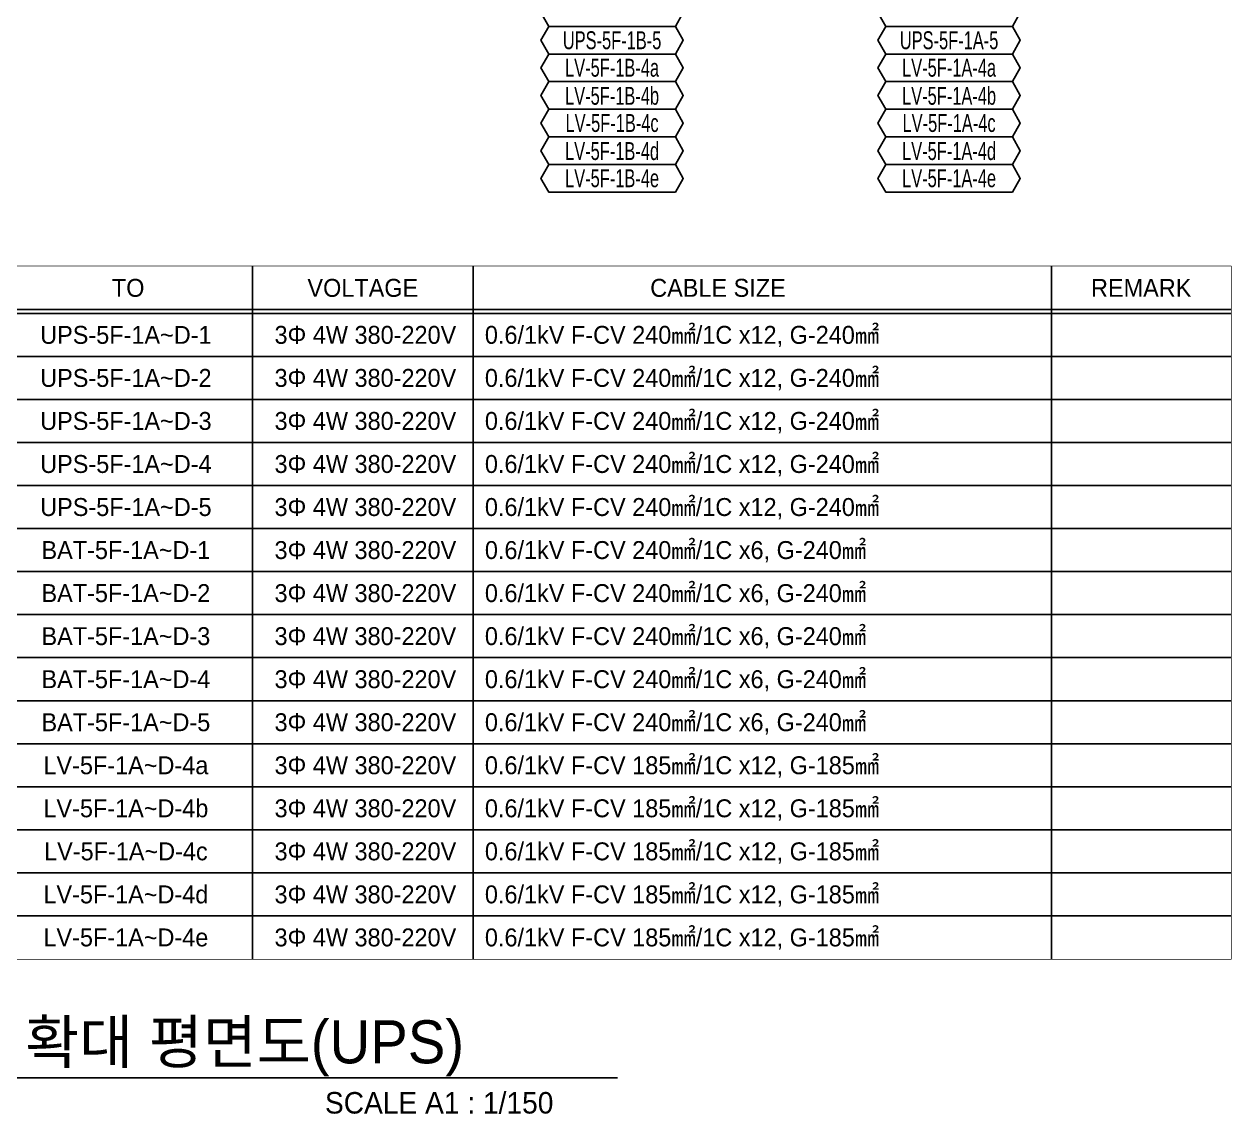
# Model space of a CAD drawing. Header units: millimetres. Extents: x 31670 to 374393, y -351975 to 839589.
# Drawn here: x 309450 to 334687, y 361194 to 383980 of the extents above; entities that cross this region are included whole.
import ezdxf
from ezdxf.enums import TextEntityAlignment as Align

# ---------------------------------------------------------------- set-up
doc = ezdxf.new("R2010")
doc.units = ezdxf.units.MM
doc.header["$LTSCALE"] = 150
for name, color, linetype in [('-----26 Electrical Cable Tray_HV_발전기 B', 103, 'Continuous'), ('-----29 Cable Schedule', 1, 'Continuous'), ('-----29 주기', 1, 'Continuous'), ('-----30 Text', 2, 'Continuous'), ('-----41 Drawing Title', 2, 'Continuous')]:
    doc.layers.add(name, color=color, linetype=linetype)
doc.styles.add('ELEC', font='')
doc.styles.get('ELEC').set_extended_font_data('Dotum')

msp = doc.modelspace()

# ---------------------------------------------------------------- linework, layer by layer
at = {"layer": '-----29 Cable Schedule', "color": 3}
msp.add_lwpolyline([(300426, 378916), (334687, 378916), (334687, 364433), (300426, 364433)], close=True, dxfattribs=at)
at = {"layer": '-----29 주기', "elevation": 0}
for points in [[(320423, 384510), (320257, 384221), (320423, 383933), (323069, 383933), (323236, 384221), (323069, 384510)], [(320423, 383933), (320257, 383644), (320423, 383355), (323069, 383355), (323236, 383644), (323069, 383933)], [(320423, 383355), (320257, 383066), (320423, 382778), (323069, 382778), (323236, 383066), (323069, 383355)], [(320423, 382778), (320257, 382489), (320423, 382200), (323069, 382200), (323236, 382489), (323069, 382778)], [(320423, 382200), (320257, 381911), (320423, 381623), (323069, 381623), (323236, 381911), (323069, 382200)], [(320423, 381623), (320257, 381334), (320423, 381045), (323069, 381045), (323236, 381334), (323069, 381623)], [(320423, 381045), (320257, 380756), (320423, 380468), (323069, 380468), (323236, 380756), (323069, 381045)]]:
    msp.add_lwpolyline(points, close=True, dxfattribs=at)
at = {"layer": '-----29 주기'}
for points in [[(327471, 384510), (327304, 384221), (327471, 383933), (330117, 383933), (330284, 384221), (330117, 384510)], [(327471, 383933), (327304, 383644), (327471, 383355), (330117, 383355), (330284, 383644), (330117, 383933)], [(327471, 383355), (327304, 383066), (327471, 382778), (330117, 382778), (330284, 383066), (330117, 383355)], [(327471, 382778), (327304, 382489), (327471, 382200), (330117, 382200), (330284, 382489), (330117, 382778)], [(327471, 382200), (327304, 381911), (327471, 381623), (330117, 381623), (330284, 381911), (330117, 382200)], [(327471, 381623), (327304, 381334), (327471, 381045), (330117, 381045), (330284, 381334), (330117, 381623)], [(327471, 381045), (327304, 380756), (327471, 380468), (330117, 380468), (330284, 380756), (330117, 381045)]]:
    msp.add_lwpolyline(points, close=True, dxfattribs=at)
at = {"layer": '-----41 Drawing Title', "color": 7}
msp.add_line((321861, 361950), (297039, 361950), dxfattribs=at)

# ---------------------------------------------------------------- texts
at = {"layer": '-----30 Text', "linetype": 'Continuous', "style": 'ELEC', "width": 0.7}
for s, p in [('UPS-5F-1B-5', (321746, 383644, 0)), ('UPS-5F-1A-5', (328794, 383644)), ('LV-5F-1B-4a', (321746, 383066, 0)), ('LV-5F-1A-4a', (328794, 383066)), ('LV-5F-1B-4b', (321746, 382489, 0)), ('LV-5F-1A-4b', (328794, 382489)), ('LV-5F-1B-4c', (321746, 381911, 0)), ('LV-5F-1A-4c', (328794, 381911)), ('LV-5F-1B-4d', (321746, 381334, 0)), ('LV-5F-1A-4d', (328794, 381334)), ('LV-5F-1B-4e', (321746, 380756, 0)), ('LV-5F-1A-4e', (328794, 380756))]:
    msp.add_text(s, height=375, dxfattribs=at).set_placement(p, align=Align.MIDDLE)
at = {"layer": '-----41 Drawing Title', "color": 2, "style": 'ELEC'}
msp.add_text('지상4층 전력간선설비 확대 평면도(UPS)', height=900, dxfattribs=at).set_placement((297998, 362250))
at = {"layer": '-----41 Drawing Title', "style": 'ELEC'}
msp.add_text('SCALE A1 : 1/150', height=450, dxfattribs=at).set_placement((320519, 361200), align=Align.RIGHT)

# ---------------------------------------------------------------- next in the draw order: wipeouts: each hides what was drawn before it
at = {"color": 3}
msp.add_wipeout([(300426, 378916), (334687, 378916), (334687, 364433), (300426, 364433)], dxfattribs=at).dxf.layer = '-----26 Electrical Cable Tray_HV_발전기 B'

# ---------------------------------------------------------------- next in the draw order: linework, layer by layer
at = {"layer": '-----29 Cable Schedule'}
for p, q in [((314228, 378916), (314228, 377933)), ((318841, 378916), (318841, 377933)), ((330937, 378916), (330937, 377933))]:
    msp.add_line(p, q, dxfattribs=at)
at = {"layer": '-----29 Cable Schedule', "color": 3}
for p, q in [((300426, 378016), (334687, 378016)), ((300426, 377933), (334687, 377933))]:
    msp.add_line(p, q, dxfattribs=at)
at = {"layer": '-----29 Cable Schedule', "color": 1}
for p, q in [((314228, 377933), (314228, 364433)), ((318841, 377933), (318841, 364433)), ((330937, 377933), (330937, 364433)), ((300426, 377033), (334687, 377033)), ((300426, 376133), (334687, 376133)), ((300426, 375233), (334687, 375233)), ((300426, 374333), (334687, 374333)), ((300426, 373433), (334687, 373433)), ((300426, 372533), (334687, 372533)), ((300426, 371633), (334687, 371633)), ((300426, 370733), (334687, 370733)), ((300426, 369833), (334687, 369833)), ((300426, 368933), (334687, 368933)), ((300426, 368033), (334687, 368033)), ((300426, 367133), (334687, 367133)), ((300426, 366233), (334687, 366233)), ((300426, 365333), (334687, 365333))]:
    msp.add_line(p, q, dxfattribs=at)

# ---------------------------------------------------------------- next in the draw order: texts
at = {"layer": '-----30 Text', "style": 'ELEC'}
for s, p in [('TO', (311626, 378466)), ('VOLTAGE', (316533, 378466)), ('CABLE SIZE', (323961, 378466)), ('REMARK', (332812, 378466)), ('UPS-5F-1A~D-1', (311578, 377483)), ('3Φ 4W 380-220V', (316587, 377483)), ('UPS-5F-1A~D-2', (311578, 376583)), ('3Φ 4W 380-220V', (316587, 376583)), ('UPS-5F-1A~D-3', (311578, 375683)), ('3Φ 4W 380-220V', (316587, 375683)), ('UPS-5F-1A~D-4', (311578, 374783)), ('3Φ 4W 380-220V', (316587, 374783)), ('UPS-5F-1A~D-5', (311578, 373883)), ('3Φ 4W 380-220V', (316587, 373883)), ('BAT-5F-1A~D-1', (311578, 372983)), ('3Φ 4W 380-220V', (316587, 372983)), ('BAT-5F-1A~D-2', (311578, 372083)), ('3Φ 4W 380-220V', (316587, 372083)), ('BAT-5F-1A~D-3', (311578, 371183)), ('3Φ 4W 380-220V', (316587, 371183)), ('BAT-5F-1A~D-4', (311578, 370283)), ('3Φ 4W 380-220V', (316587, 370283)), ('BAT-5F-1A~D-5', (311578, 369383)), ('3Φ 4W 380-220V', (316587, 369383)), ('LV-5F-1A~D-4a', (311578, 368483)), ('3Φ 4W 380-220V', (316587, 368483)), ('LV-5F-1A~D-4b', (311578, 367583)), ('3Φ 4W 380-220V', (316587, 367583)), ('LV-5F-1A~D-4c', (311578, 366683)), ('3Φ 4W 380-220V', (316587, 366683)), ('LV-5F-1A~D-4d', (311578, 365783)), ('3Φ 4W 380-220V', (316587, 365783)), ('LV-5F-1A~D-4e', (311578, 364883)), ('3Φ 4W 380-220V', (316587, 364883))]:
    msp.add_text(s, height=375, dxfattribs=at).set_placement(p, align=Align.MIDDLE_CENTER)
for s, p in [('0.6/1kV F-CV 240㎟/1C x12, G-240㎟', (319086, 377483)), ('0.6/1kV F-CV 240㎟/1C x12, G-240㎟', (319086, 376583)), ('0.6/1kV F-CV 240㎟/1C x12, G-240㎟', (319086, 375683)), ('0.6/1kV F-CV 240㎟/1C x12, G-240㎟', (319086, 374783)), ('0.6/1kV F-CV 240㎟/1C x12, G-240㎟', (319086, 373883)), ('0.6/1kV F-CV 240㎟/1C x6, G-240㎟', (319086, 372983)), ('0.6/1kV F-CV 240㎟/1C x6, G-240㎟', (319086, 372083)), ('0.6/1kV F-CV 240㎟/1C x6, G-240㎟', (319086, 371183)), ('0.6/1kV F-CV 240㎟/1C x6, G-240㎟', (319086, 370283)), ('0.6/1kV F-CV 240㎟/1C x6, G-240㎟', (319086, 369383)), ('0.6/1kV F-CV 185㎟/1C x12, G-185㎟', (319086, 368483)), ('0.6/1kV F-CV 185㎟/1C x12, G-185㎟', (319086, 367583)), ('0.6/1kV F-CV 185㎟/1C x12, G-185㎟', (319086, 366683)), ('0.6/1kV F-CV 185㎟/1C x12, G-185㎟', (319086, 365783)), ('0.6/1kV F-CV 185㎟/1C x12, G-185㎟', (319086, 364883))]:
    msp.add_text(s, height=375, dxfattribs=at).set_placement(p, align=Align.MIDDLE_LEFT)

doc.saveas('drawing.dxf')
